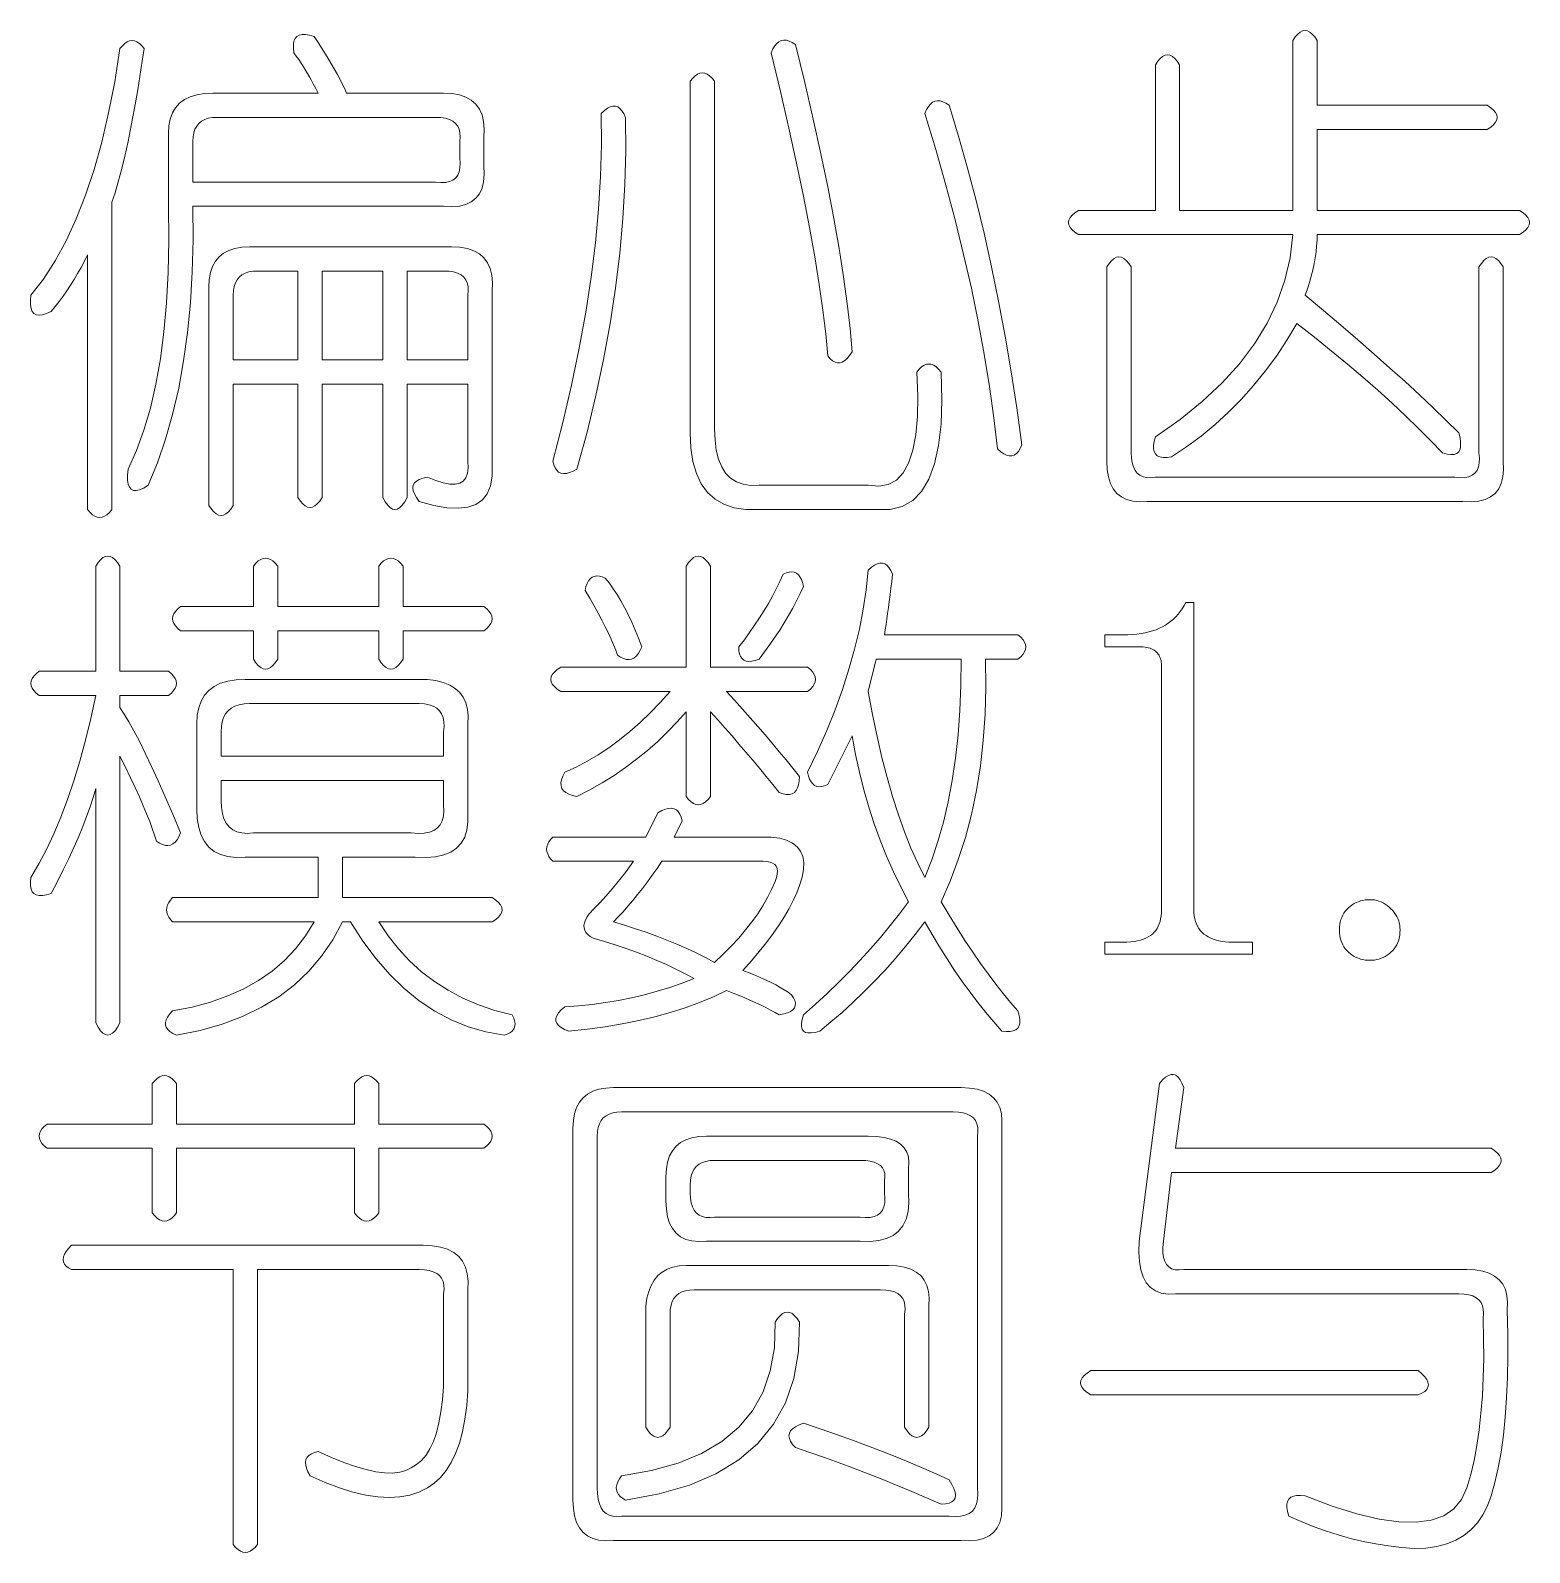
# Model space of a CAD drawing. Extents: x 0 to 297, y 0 to 210.
# Drawn here: x 93.04 to 107.87, y 40.26 to 55.32 of the extents above; entities that cross this region are included whole.
import ezdxf

# ---------------------------------------------------------------- set-up
doc = ezdxf.new("R2010")
doc.units = 0

msp = doc.modelspace()

# ---------------------------------------------------------------- linework, layer by layer
at = {"color": 255, "lineweight": 13}
for points in [[(95.846, 55.255), (95.893, 55.185), (95.936, 55.118), (95.976, 55.054), (96.013, 54.993), (96.046, 54.935), (96.077, 54.881), (96.104, 54.83), (96.128, 54.782), (96.149, 54.737), (96.166, 54.695), (97.126, 54.695), (97.209, 54.691), (97.283, 54.678), (97.347, 54.656), (97.401, 54.625), (97.446, 54.585), (97.481, 54.537), (97.507, 54.48), (97.523, 54.414), (97.529, 54.339), (97.526, 54.255), (97.526, 53.975), (97.529, 53.892), (97.523, 53.818), (97.507, 53.754), (97.481, 53.7), (97.446, 53.655), (97.401, 53.62), (97.347, 53.594), (97.283, 53.578), (97.209, 53.572), (97.126, 53.575), (94.646, 53.575), (94.649, 53.245), (94.641, 52.927), (94.623, 52.621), (94.595, 52.327), (94.556, 52.045), (94.507, 51.775), (94.447, 51.517), (94.377, 51.271), (94.297, 51.037), (94.206, 50.815), (94.161, 50.788), (94.121, 50.77), (94.087, 50.762), (94.059, 50.764), (94.036, 50.775), (94.019, 50.796), (94.007, 50.826), (94.001, 50.866), (94.001, 50.916), (94.006, 50.975), (94.089, 51.16), (94.163, 51.361), (94.227, 51.579), (94.281, 51.814), (94.326, 52.065), (94.361, 52.334), (94.387, 52.619), (94.403, 52.921), (94.409, 53.24), (94.406, 53.575), (94.406, 54.295), (94.411, 54.371), (94.424, 54.439), (94.446, 54.499), (94.477, 54.551), (94.516, 54.595), (94.565, 54.631), (94.622, 54.659), (94.688, 54.679), (94.763, 54.691), (94.846, 54.695), (95.886, 54.695), (95.862, 54.742), (95.838, 54.788), (95.814, 54.832), (95.79, 54.874), (95.766, 54.915), (95.742, 54.954), (95.718, 54.992), (95.694, 55.028), (95.67, 55.062), (95.646, 55.095), (95.641, 55.14), (95.641, 55.178), (95.647, 55.21), (95.659, 55.236), (95.676, 55.255), (95.699, 55.268), (95.727, 55.274), (95.761, 55.274), (95.801, 55.268)], [(105.766, 55.215), (105.766, 54.575), (107.446, 54.575), (107.482, 54.551), (107.51, 54.527), (107.53, 54.503), (107.542, 54.479), (107.546, 54.455), (107.542, 54.431), (107.53, 54.407), (107.51, 54.383), (107.482, 54.359), (107.446, 54.335), (105.766, 54.335), (105.766, 53.535), (107.766, 53.535), (107.802, 53.511), (107.83, 53.487), (107.85, 53.463), (107.862, 53.439), (107.866, 53.415), (107.862, 53.391), (107.85, 53.367), (107.83, 53.343), (107.802, 53.319), (107.766, 53.295), (105.766, 53.295), (105.765, 53.239), (105.761, 53.182), (105.755, 53.124), (105.747, 53.065), (105.736, 53.005), (105.723, 52.945), (105.707, 52.884), (105.689, 52.822), (105.669, 52.759), (105.646, 52.695), (105.827, 52.545), (106.001, 52.398), (106.169, 52.254), (106.331, 52.113), (106.486, 51.975), (106.635, 51.841), (106.777, 51.71), (106.913, 51.582), (107.043, 51.457), (107.166, 51.335), (107.179, 51.283), (107.185, 51.238), (107.185, 51.2), (107.179, 51.169), (107.166, 51.145), (107.147, 51.129), (107.121, 51.12), (107.089, 51.118), (107.051, 51.123), (107.006, 51.135), (106.891, 51.256), (106.769, 51.378), (106.641, 51.502), (106.507, 51.628), (106.366, 51.755), (106.219, 51.884), (106.065, 52.014), (105.905, 52.146), (105.739, 52.28), (105.566, 52.415), (105.467, 52.251), (105.363, 52.094), (105.253, 51.944), (105.137, 51.801), (105.016, 51.665), (104.889, 51.537), (104.757, 51.416), (104.619, 51.302), (104.475, 51.195), (104.326, 51.095), (104.281, 51.09), (104.243, 51.09), (104.211, 51.096), (104.185, 51.108), (104.166, 51.125), (104.153, 51.148), (104.147, 51.176), (104.147, 51.21), (104.153, 51.25), (104.166, 51.295), (104.41, 51.466), (104.63, 51.644), (104.826, 51.828), (104.998, 52.018), (105.146, 52.215), (105.27, 52.418), (105.37, 52.628), (105.446, 52.844), (105.498, 53.066), (105.526, 53.295), (103.406, 53.295), (103.37, 53.319), (103.342, 53.343), (103.322, 53.367), (103.31, 53.391), (103.306, 53.415), (103.31, 53.439), (103.322, 53.463), (103.342, 53.487), (103.37, 53.511), (103.406, 53.535), (104.166, 53.535), (104.166, 54.975), (104.19, 55.011), (104.214, 55.039), (104.238, 55.059), (104.262, 55.071), (104.286, 55.075), (104.31, 55.071), (104.334, 55.059), (104.358, 55.039), (104.382, 55.011), (104.406, 54.975), (104.406, 53.535), (105.526, 53.535), (105.526, 55.215), (105.55, 55.251), (105.574, 55.279), (105.598, 55.299), (105.622, 55.311), (105.646, 55.315), (105.67, 55.311), (105.694, 55.299), (105.718, 55.279), (105.742, 55.251)], [(93.926, 55.135), (93.95, 55.164), (93.974, 55.186), (93.998, 55.202), (94.022, 55.212), (94.046, 55.215), (94.07, 55.212), (94.094, 55.202), (94.118, 55.186), (94.142, 55.164), (94.166, 55.135), (94.134, 54.926), (94.102, 54.729), (94.07, 54.545), (94.038, 54.374), (94.006, 54.215), (93.974, 54.07), (93.942, 53.937), (93.91, 53.817), (93.878, 53.71), (93.846, 53.615), (93.846, 50.575), (93.822, 50.546), (93.798, 50.524), (93.774, 50.508), (93.75, 50.498), (93.726, 50.495), (93.702, 50.498), (93.678, 50.508), (93.654, 50.524), (93.63, 50.546), (93.606, 50.575), (93.606, 53.095), (93.574, 53.032), (93.541, 52.97), (93.507, 52.91), (93.472, 52.852), (93.436, 52.795), (93.4, 52.74), (93.363, 52.686), (93.325, 52.634), (93.286, 52.584), (93.246, 52.535), (93.201, 52.515), (93.161, 52.503), (93.127, 52.499), (93.099, 52.503), (93.076, 52.515), (93.059, 52.535), (93.047, 52.563), (93.041, 52.599), (93.041, 52.643), (93.046, 52.695), (93.17, 52.856), (93.286, 53.036), (93.394, 53.234), (93.494, 53.45), (93.586, 53.685), (93.67, 53.938), (93.746, 54.21), (93.814, 54.5), (93.874, 54.808)], [(100.606, 55.175), (100.698, 54.799), (100.782, 54.439), (100.858, 54.095), (100.926, 53.767), (100.986, 53.455), (101.038, 53.159), (101.082, 52.879), (101.118, 52.615), (101.146, 52.367), (101.166, 52.135), (101.142, 52.099), (101.118, 52.07), (101.094, 52.048), (101.07, 52.033), (101.046, 52.025), (101.022, 52.025), (100.998, 52.032), (100.974, 52.046), (100.95, 52.067), (100.926, 52.095), (100.906, 52.312), (100.878, 52.548), (100.842, 52.802), (100.798, 53.074), (100.746, 53.365), (100.686, 53.674), (100.618, 54.002), (100.542, 54.348), (100.458, 54.712), (100.366, 55.095), (100.383, 55.132), (100.401, 55.162), (100.421, 55.186), (100.443, 55.204), (100.466, 55.215), (100.491, 55.22), (100.517, 55.218), (100.545, 55.21), (100.575, 55.196)], [(99.806, 54.815), (99.806, 51.375), (99.811, 51.262), (99.824, 51.161), (99.846, 51.073), (99.877, 50.998), (99.916, 50.935), (99.965, 50.886), (100.022, 50.849), (100.088, 50.825), (100.163, 50.814), (100.246, 50.815), (101.326, 50.815), (101.432, 50.805), (101.525, 50.822), (101.605, 50.866), (101.672, 50.937), (101.726, 51.035), (101.768, 51.161), (101.797, 51.314), (101.813, 51.494), (101.816, 51.701), (101.806, 51.935), (101.83, 51.964), (101.854, 51.986), (101.878, 52.002), (101.902, 52.012), (101.926, 52.015), (101.95, 52.012), (101.974, 52.002), (101.998, 51.986), (102.022, 51.964), (102.046, 51.935), (102.054, 51.662), (102.046, 51.42), (102.022, 51.208), (101.982, 51.026), (101.926, 50.875), (101.854, 50.754), (101.766, 50.664), (101.662, 50.604), (101.542, 50.574), (101.406, 50.575), (100.246, 50.575), (100.117, 50.576), (100.001, 50.593), (99.899, 50.627), (99.811, 50.678), (99.736, 50.745), (99.675, 50.83), (99.627, 50.931), (99.593, 51.049), (99.573, 51.184), (99.566, 51.335), (99.566, 54.815), (99.59, 54.844), (99.614, 54.866), (99.638, 54.882), (99.662, 54.892), (99.686, 54.895), (99.71, 54.892), (99.734, 54.882), (99.758, 54.866), (99.782, 54.844)], [(98.926, 54.455), (98.929, 54.125), (98.92, 53.791), (98.9, 53.453), (98.869, 53.111), (98.826, 52.765), (98.773, 52.415), (98.708, 52.061), (98.632, 51.703), (98.545, 51.341), (98.446, 50.975), (98.408, 50.954), (98.373, 50.94), (98.341, 50.932), (98.312, 50.93), (98.286, 50.935), (98.264, 50.946), (98.245, 50.964), (98.229, 50.988), (98.216, 51.018), (98.206, 51.055), (98.305, 51.435), (98.392, 51.807), (98.468, 52.171), (98.533, 52.527), (98.586, 52.875), (98.629, 53.215), (98.66, 53.547), (98.68, 53.871), (98.689, 54.187), (98.686, 54.495), (98.717, 54.524), (98.747, 54.545), (98.775, 54.559), (98.801, 54.566), (98.826, 54.565), (98.849, 54.558), (98.871, 54.543), (98.891, 54.521), (98.909, 54.492)], [(102.126, 54.575), (102.22, 54.268), (102.309, 53.954), (102.393, 53.634), (102.472, 53.308), (102.546, 52.975), (102.616, 52.636), (102.681, 52.29), (102.741, 51.938), (102.796, 51.58), (102.846, 51.215), (102.829, 51.179), (102.811, 51.15), (102.791, 51.128), (102.769, 51.113), (102.746, 51.105), (102.721, 51.105), (102.695, 51.112), (102.667, 51.126), (102.637, 51.147), (102.606, 51.175), (102.57, 51.482), (102.526, 51.794), (102.474, 52.112), (102.414, 52.436), (102.346, 52.765), (102.27, 53.1), (102.186, 53.44), (102.094, 53.786), (101.994, 54.138), (101.886, 54.495), (101.903, 54.532), (101.921, 54.562), (101.941, 54.586), (101.963, 54.604), (101.986, 54.615), (102.011, 54.62), (102.037, 54.618), (102.065, 54.61), (102.095, 54.596)], [(97.046, 54.455), (94.886, 54.455), (94.841, 54.453), (94.8, 54.446), (94.764, 54.434), (94.733, 54.417), (94.706, 54.395), (94.685, 54.369), (94.668, 54.338), (94.656, 54.302), (94.649, 54.261), (94.646, 54.215), (94.646, 53.815), (97.046, 53.815), (97.099, 53.81), (97.145, 53.812), (97.185, 53.82), (97.219, 53.834), (97.246, 53.855), (97.267, 53.882), (97.281, 53.916), (97.289, 53.956), (97.291, 54.002), (97.286, 54.055), (97.286, 54.215), (97.291, 54.261), (97.289, 54.302), (97.281, 54.338), (97.267, 54.369), (97.246, 54.395), (97.219, 54.417), (97.185, 54.434), (97.145, 54.446), (97.099, 54.453)], [(95.206, 53.175), (97.206, 53.175), (97.289, 53.171), (97.363, 53.158), (97.427, 53.136), (97.481, 53.105), (97.526, 53.065), (97.561, 53.017), (97.587, 52.96), (97.603, 52.894), (97.609, 52.819), (97.606, 52.735), (97.606, 51.015), (97.606, 50.904), (97.59, 50.809), (97.558, 50.731), (97.51, 50.67), (97.446, 50.625), (97.366, 50.598), (97.27, 50.587), (97.158, 50.593), (97.03, 50.616), (96.886, 50.655), (96.858, 50.694), (96.838, 50.729), (96.826, 50.761), (96.822, 50.79), (96.826, 50.815), (96.838, 50.838), (96.858, 50.857), (96.886, 50.873), (96.922, 50.886), (96.966, 50.895), (97.049, 50.861), (97.123, 50.838), (97.187, 50.826), (97.241, 50.825), (97.286, 50.835), (97.321, 50.857), (97.347, 50.89), (97.363, 50.934), (97.369, 50.989), (97.366, 51.055), (97.366, 51.815), (96.766, 51.815), (96.766, 50.695), (96.742, 50.652), (96.718, 50.618), (96.694, 50.594), (96.67, 50.58), (96.646, 50.575), (96.622, 50.58), (96.598, 50.594), (96.574, 50.618), (96.55, 50.652), (96.526, 50.695), (96.526, 51.815), (95.926, 51.815), (95.926, 50.695), (95.902, 50.659), (95.878, 50.631), (95.854, 50.611), (95.83, 50.599), (95.806, 50.595), (95.782, 50.599), (95.758, 50.611), (95.734, 50.631), (95.71, 50.659), (95.686, 50.695), (95.686, 51.815), (95.046, 51.815), (95.046, 50.615), (95.022, 50.579), (94.998, 50.551), (94.974, 50.531), (94.95, 50.519), (94.926, 50.515), (94.902, 50.519), (94.878, 50.531), (94.854, 50.551), (94.83, 50.579), (94.806, 50.615), (94.806, 52.775), (94.81, 52.851), (94.822, 52.919), (94.842, 52.979), (94.87, 53.031), (94.906, 53.075), (94.95, 53.111), (95.002, 53.139), (95.062, 53.159), (95.13, 53.171)], [(103.686, 52.975), (103.71, 53.011), (103.734, 53.039), (103.758, 53.059), (103.782, 53.071), (103.806, 53.075), (103.83, 53.071), (103.854, 53.059), (103.878, 53.039), (103.902, 53.011), (103.926, 52.975), (103.926, 51.135), (103.929, 51.082), (103.936, 51.036), (103.948, 50.996), (103.965, 50.962), (103.986, 50.935), (104.013, 50.914), (104.044, 50.9), (104.08, 50.892), (104.121, 50.89), (104.166, 50.895), (107.126, 50.895), (107.179, 50.89), (107.225, 50.892), (107.265, 50.9), (107.299, 50.914), (107.326, 50.935), (107.347, 50.962), (107.361, 50.996), (107.369, 51.036), (107.371, 51.082), (107.366, 51.135), (107.366, 52.975), (107.39, 53.011), (107.414, 53.039), (107.438, 53.059), (107.462, 53.071), (107.486, 53.075), (107.51, 53.071), (107.534, 53.059), (107.558, 53.039), (107.582, 53.011), (107.606, 52.975), (107.606, 51.055), (107.609, 50.972), (107.603, 50.898), (107.587, 50.834), (107.561, 50.78), (107.526, 50.735), (107.481, 50.7), (107.427, 50.674), (107.363, 50.658), (107.289, 50.652), (107.206, 50.655), (104.086, 50.655), (104.01, 50.652), (103.942, 50.658), (103.882, 50.674), (103.83, 50.7), (103.786, 50.735), (103.75, 50.78), (103.722, 50.834), (103.702, 50.898), (103.69, 50.972), (103.686, 51.055)], [(95.686, 52.935), (95.286, 52.935), (95.241, 52.933), (95.2, 52.926), (95.164, 52.914), (95.133, 52.897), (95.106, 52.875), (95.085, 52.849), (95.068, 52.818), (95.056, 52.782), (95.049, 52.741), (95.046, 52.695), (95.046, 52.055), (95.686, 52.055)], [(96.526, 52.935), (95.926, 52.935), (95.926, 52.055), (96.526, 52.055)], [(97.126, 52.935), (96.766, 52.935), (96.766, 52.055), (97.366, 52.055), (97.366, 52.695), (97.371, 52.741), (97.369, 52.782), (97.361, 52.818), (97.347, 52.849), (97.326, 52.875), (97.299, 52.897), (97.265, 52.914), (97.225, 52.926), (97.179, 52.933)], [(93.926, 50.015), (93.926, 48.975), (94.406, 48.975), (94.435, 48.951), (94.457, 48.927), (94.473, 48.903), (94.483, 48.879), (94.486, 48.855), (94.483, 48.831), (94.473, 48.807), (94.457, 48.783), (94.435, 48.759), (94.406, 48.735), (93.926, 48.735), (93.926, 48.615), (93.968, 48.552), (94.014, 48.476), (94.064, 48.386), (94.118, 48.282), (94.176, 48.165), (94.238, 48.034), (94.304, 47.89), (94.374, 47.732), (94.448, 47.56), (94.526, 47.375), (94.509, 47.338), (94.491, 47.308), (94.471, 47.284), (94.449, 47.266), (94.426, 47.255), (94.401, 47.25), (94.375, 47.252), (94.347, 47.26), (94.317, 47.274), (94.286, 47.295), (94.268, 47.354), (94.246, 47.418), (94.22, 47.488), (94.19, 47.564), (94.156, 47.645), (94.118, 47.732), (94.076, 47.824), (94.03, 47.922), (93.98, 48.026), (93.926, 48.135), (93.926, 45.495), (93.902, 45.452), (93.878, 45.418), (93.854, 45.394), (93.83, 45.38), (93.806, 45.375), (93.782, 45.38), (93.758, 45.394), (93.734, 45.418), (93.71, 45.452), (93.686, 45.495), (93.686, 47.815), (93.66, 47.726), (93.63, 47.633), (93.596, 47.537), (93.558, 47.438), (93.516, 47.335), (93.47, 47.23), (93.42, 47.121), (93.366, 47.009), (93.308, 46.894), (93.246, 46.775), (93.201, 46.762), (93.161, 46.756), (93.127, 46.756), (93.099, 46.762), (93.076, 46.775), (93.059, 46.794), (93.047, 46.82), (93.041, 46.852), (93.041, 46.89), (93.046, 46.935), (93.125, 47.068), (93.2, 47.212), (93.272, 47.366), (93.341, 47.53), (93.406, 47.705), (93.469, 47.89), (93.528, 48.086), (93.584, 48.292), (93.637, 48.508), (93.686, 48.735), (93.126, 48.735), (93.097, 48.759), (93.075, 48.783), (93.059, 48.807), (93.049, 48.831), (93.046, 48.855), (93.049, 48.879), (93.059, 48.903), (93.075, 48.927), (93.097, 48.951), (93.126, 48.975), (93.686, 48.975), (93.686, 50.015), (93.71, 50.051), (93.734, 50.079), (93.758, 50.099), (93.782, 50.111), (93.806, 50.115), (93.83, 50.111), (93.854, 50.099), (93.878, 50.079), (93.902, 50.051)], [(95.486, 50.015), (95.486, 49.615), (96.486, 49.615), (96.486, 50.015), (96.51, 50.044), (96.534, 50.066), (96.558, 50.082), (96.582, 50.092), (96.606, 50.095), (96.63, 50.092), (96.654, 50.082), (96.678, 50.066), (96.702, 50.044), (96.726, 50.015), (96.726, 49.615), (97.526, 49.615), (97.555, 49.591), (97.577, 49.567), (97.593, 49.543), (97.603, 49.519), (97.606, 49.495), (97.603, 49.471), (97.593, 49.447), (97.577, 49.423), (97.555, 49.399), (97.526, 49.375), (96.726, 49.375), (96.726, 49.095), (96.702, 49.059), (96.678, 49.031), (96.654, 49.011), (96.63, 48.999), (96.606, 48.995), (96.582, 48.999), (96.558, 49.011), (96.534, 49.031), (96.51, 49.059), (96.486, 49.095), (96.486, 49.375), (95.486, 49.375), (95.486, 49.095), (95.462, 49.059), (95.438, 49.031), (95.414, 49.011), (95.39, 48.999), (95.366, 48.995), (95.342, 48.999), (95.318, 49.011), (95.294, 49.031), (95.27, 49.059), (95.246, 49.095), (95.246, 49.375), (94.526, 49.375), (94.497, 49.399), (94.475, 49.423), (94.459, 49.447), (94.449, 49.471), (94.446, 49.495), (94.449, 49.519), (94.459, 49.543), (94.475, 49.567), (94.497, 49.591), (94.526, 49.615), (95.246, 49.615), (95.246, 50.015), (95.27, 50.044), (95.294, 50.066), (95.318, 50.082), (95.342, 50.092), (95.366, 50.095), (95.39, 50.092), (95.414, 50.082), (95.438, 50.066), (95.462, 50.044)], [(99.526, 47.735), (99.526, 48.575), (99.436, 48.473), (99.342, 48.375), (99.244, 48.281), (99.142, 48.191), (99.036, 48.105), (98.926, 48.023), (98.812, 47.945), (98.694, 47.871), (98.572, 47.801), (98.446, 47.735), (98.402, 47.745), (98.365, 47.758), (98.335, 47.774), (98.312, 47.793), (98.296, 47.815), (98.288, 47.841), (98.287, 47.87), (98.293, 47.902), (98.306, 47.937), (98.326, 47.975), (98.437, 48.026), (98.547, 48.084), (98.655, 48.148), (98.761, 48.218), (98.866, 48.295), (98.969, 48.378), (99.071, 48.468), (99.171, 48.564), (99.269, 48.666), (99.366, 48.775), (98.286, 48.775), (98.25, 48.799), (98.222, 48.823), (98.202, 48.847), (98.19, 48.871), (98.186, 48.895), (98.19, 48.919), (98.202, 48.943), (98.222, 48.967), (98.25, 48.991), (98.286, 49.015), (99.526, 49.015), (99.526, 50.015), (99.55, 50.051), (99.574, 50.079), (99.598, 50.099), (99.622, 50.111), (99.646, 50.115), (99.67, 50.111), (99.694, 50.099), (99.718, 50.079), (99.742, 50.051), (99.766, 50.015), (99.766, 49.015), (100.726, 49.015), (100.755, 48.991), (100.777, 48.967), (100.793, 48.943), (100.803, 48.919), (100.806, 48.895), (100.803, 48.871), (100.793, 48.847), (100.777, 48.823), (100.755, 48.799), (100.726, 48.775), (99.926, 48.775), (100.005, 48.688), (100.083, 48.601), (100.159, 48.515), (100.233, 48.43), (100.306, 48.345), (100.377, 48.262), (100.447, 48.179), (100.515, 48.097), (100.581, 48.016), (100.646, 47.935), (100.644, 47.89), (100.638, 47.852), (100.628, 47.82), (100.614, 47.794), (100.596, 47.775), (100.574, 47.762), (100.548, 47.756), (100.518, 47.756), (100.484, 47.762), (100.446, 47.775), (100.382, 47.855), (100.317, 47.935), (100.251, 48.015), (100.184, 48.095), (100.116, 48.175), (100.048, 48.255), (99.979, 48.335), (99.909, 48.415), (99.838, 48.495), (99.766, 48.575), (99.766, 47.735), (99.742, 47.706), (99.718, 47.684), (99.694, 47.668), (99.67, 47.658), (99.646, 47.655), (99.622, 47.658), (99.598, 47.668), (99.574, 47.684), (99.55, 47.706)], [(101.566, 49.935), (101.558, 49.864), (101.55, 49.796), (101.542, 49.73), (101.534, 49.666), (101.526, 49.605), (101.518, 49.546), (101.51, 49.49), (101.502, 49.436), (101.494, 49.384), (101.486, 49.335), (102.806, 49.335), (102.835, 49.311), (102.857, 49.287), (102.873, 49.263), (102.883, 49.239), (102.886, 49.215), (102.883, 49.191), (102.873, 49.167), (102.857, 49.143), (102.835, 49.119), (102.806, 49.095), (102.486, 49.095), (102.489, 48.819), (102.481, 48.551), (102.463, 48.291), (102.435, 48.039), (102.396, 47.795), (102.347, 47.559), (102.287, 47.331), (102.217, 47.111), (102.137, 46.899), (102.046, 46.695), (102.126, 46.562), (102.205, 46.434), (102.283, 46.312), (102.36, 46.196), (102.436, 46.085), (102.512, 45.98), (102.587, 45.88), (102.661, 45.786), (102.734, 45.698), (102.806, 45.615), (102.819, 45.57), (102.825, 45.53), (102.825, 45.496), (102.819, 45.468), (102.806, 45.445), (102.787, 45.428), (102.761, 45.416), (102.729, 45.41), (102.691, 45.41), (102.646, 45.415), (102.567, 45.505), (102.488, 45.599), (102.41, 45.697), (102.333, 45.799), (102.256, 45.905), (102.181, 46.015), (102.106, 46.129), (102.032, 46.247), (101.959, 46.369), (101.886, 46.495), (101.789, 46.369), (101.691, 46.247), (101.591, 46.129), (101.489, 46.015), (101.386, 45.905), (101.281, 45.799), (101.175, 45.697), (101.067, 45.599), (100.957, 45.505), (100.846, 45.415), (100.801, 45.402), (100.763, 45.396), (100.731, 45.396), (100.705, 45.402), (100.686, 45.415), (100.673, 45.434), (100.667, 45.46), (100.667, 45.492), (100.673, 45.53), (100.686, 45.575), (100.805, 45.68), (100.92, 45.786), (101.032, 45.894), (101.141, 46.004), (101.246, 46.115), (101.349, 46.228), (101.448, 46.342), (101.544, 46.458), (101.637, 46.576), (101.726, 46.695), (101.649, 46.841), (101.576, 46.991), (101.508, 47.145), (101.445, 47.303), (101.386, 47.465), (101.333, 47.631), (101.284, 47.801), (101.24, 47.975), (101.201, 48.153), (101.166, 48.335), (100.926, 47.855), (100.895, 47.842), (100.867, 47.834), (100.841, 47.832), (100.817, 47.836), (100.796, 47.845), (100.777, 47.86), (100.761, 47.88), (100.747, 47.906), (100.735, 47.938), (100.726, 47.975), (100.826, 48.182), (100.917, 48.388), (100.999, 48.592), (101.072, 48.794), (101.136, 48.995), (101.192, 49.194), (101.239, 49.392), (101.277, 49.588), (101.306, 49.782), (101.326, 49.975), (101.357, 50.004), (101.387, 50.025), (101.415, 50.039), (101.441, 50.046), (101.466, 50.045), (101.489, 50.038), (101.511, 50.023), (101.531, 50.001), (101.549, 49.972)], [(98.526, 49.775), (98.535, 49.812), (98.547, 49.844), (98.561, 49.87), (98.577, 49.89), (98.596, 49.905), (98.617, 49.914), (98.641, 49.918), (98.667, 49.916), (98.695, 49.908), (98.726, 49.895), (98.766, 49.845), (98.805, 49.791), (98.843, 49.733), (98.88, 49.671), (98.916, 49.605), (98.952, 49.535), (98.987, 49.461), (99.021, 49.383), (99.054, 49.301), (99.086, 49.215), (99.069, 49.178), (99.051, 49.148), (99.031, 49.124), (99.009, 49.106), (98.986, 49.095), (98.961, 49.09), (98.935, 49.092), (98.907, 49.1), (98.877, 49.114), (98.846, 49.135), (98.829, 49.185), (98.808, 49.238), (98.784, 49.294), (98.757, 49.353), (98.726, 49.415), (98.693, 49.481), (98.656, 49.55), (98.616, 49.622), (98.573, 49.697)], [(100.486, 49.935), (100.517, 49.948), (100.545, 49.956), (100.571, 49.958), (100.595, 49.954), (100.616, 49.945), (100.635, 49.93), (100.651, 49.91), (100.665, 49.884), (100.677, 49.852), (100.686, 49.815), (100.653, 49.743), (100.617, 49.671), (100.579, 49.599), (100.539, 49.527), (100.496, 49.455), (100.451, 49.383), (100.403, 49.311), (100.353, 49.239), (100.301, 49.167), (100.246, 49.095), (100.208, 49.082), (100.174, 49.074), (100.144, 49.072), (100.118, 49.076), (100.096, 49.085), (100.078, 49.1), (100.064, 49.12), (100.054, 49.146), (100.048, 49.178), (100.046, 49.215), (100.101, 49.287), (100.153, 49.359), (100.203, 49.431), (100.251, 49.503), (100.296, 49.575), (100.339, 49.647), (100.379, 49.719), (100.417, 49.791), (100.453, 49.863)], [(104.546, 49.655), (104.546, 46.615), (104.547, 46.584), (104.55, 46.554), (104.555, 46.526), (104.562, 46.5), (104.571, 46.475), (104.582, 46.452), (104.595, 46.43), (104.61, 46.41), (104.627, 46.392), (104.646, 46.375), (104.667, 46.36), (104.689, 46.346), (104.713, 46.334), (104.739, 46.324), (104.766, 46.315), (104.795, 46.308), (104.825, 46.302), (104.857, 46.298), (104.891, 46.296), (104.926, 46.295), (105.126, 46.295), (105.126, 46.175), (103.666, 46.175), (103.666, 46.295), (103.846, 46.295), (103.885, 46.296), (103.922, 46.298), (103.956, 46.302), (103.989, 46.308), (104.019, 46.315), (104.047, 46.324), (104.072, 46.334), (104.096, 46.346), (104.117, 46.36), (104.136, 46.375), (104.153, 46.392), (104.169, 46.41), (104.182, 46.43), (104.194, 46.452), (104.204, 46.475), (104.212, 46.5), (104.218, 46.526), (104.223, 46.554), (104.225, 46.584), (104.226, 46.615), (104.226, 49.035), (104.226, 49.051), (104.224, 49.066), (104.222, 49.081), (104.218, 49.094), (104.214, 49.108), (104.208, 49.12), (104.202, 49.133), (104.194, 49.144), (104.186, 49.155), (104.176, 49.165), (104.166, 49.175), (104.154, 49.183), (104.142, 49.191), (104.128, 49.197), (104.114, 49.203), (104.098, 49.207), (104.082, 49.211), (104.064, 49.213), (104.046, 49.215), (104.026, 49.215), (103.666, 49.215), (103.666, 49.335), (103.846, 49.335), (103.893, 49.336), (103.939, 49.338), (103.982, 49.342), (104.024, 49.348), (104.064, 49.355), (104.102, 49.364), (104.138, 49.374), (104.173, 49.386), (104.205, 49.4), (104.236, 49.415), (104.266, 49.432), (104.293, 49.45), (104.32, 49.47), (104.345, 49.492), (104.369, 49.515), (104.391, 49.54), (104.412, 49.566), (104.431, 49.594), (104.45, 49.624), (104.466, 49.655)], [(102.246, 49.095), (101.406, 49.095), (101.326, 48.775), (101.368, 48.548), (101.413, 48.33), (101.461, 48.122), (101.512, 47.924), (101.566, 47.735), (101.624, 47.556), (101.685, 47.386), (101.749, 47.226), (101.816, 47.076), (101.886, 46.935), (101.955, 47.108), (102.016, 47.29), (102.07, 47.482), (102.117, 47.684), (102.156, 47.895), (102.189, 48.116), (102.214, 48.346), (102.232, 48.586), (102.243, 48.836)], [(95.166, 48.895), (96.966, 48.895), (97.049, 48.884), (97.123, 48.865), (97.187, 48.839), (97.241, 48.806), (97.286, 48.765), (97.321, 48.718), (97.347, 48.663), (97.363, 48.601), (97.369, 48.532), (97.366, 48.455), (97.366, 47.575), (97.368, 47.484), (97.358, 47.404), (97.336, 47.334), (97.302, 47.274), (97.256, 47.225), (97.198, 47.186), (97.128, 47.158), (97.046, 47.14), (96.952, 47.132), (96.846, 47.135), (96.126, 47.135), (96.126, 46.735), (97.606, 46.735), (97.642, 46.711), (97.67, 46.687), (97.69, 46.663), (97.702, 46.639), (97.706, 46.615), (97.702, 46.591), (97.69, 46.567), (97.67, 46.543), (97.642, 46.519), (97.606, 46.495), (96.486, 46.495), (96.579, 46.356), (96.68, 46.228), (96.79, 46.11), (96.909, 46.002), (97.036, 45.905), (97.173, 45.818), (97.318, 45.742), (97.472, 45.676), (97.635, 45.62), (97.806, 45.575), (97.82, 45.544), (97.829, 45.516), (97.833, 45.49), (97.832, 45.466), (97.826, 45.445), (97.816, 45.426), (97.801, 45.41), (97.781, 45.396), (97.756, 45.384), (97.726, 45.375), (97.545, 45.408), (97.371, 45.458), (97.203, 45.526), (97.041, 45.612), (96.886, 45.715), (96.737, 45.836), (96.595, 45.974), (96.459, 46.13), (96.329, 46.304), (96.206, 46.495), (96.126, 46.495), (96.031, 46.318), (95.92, 46.156), (95.794, 46.008), (95.653, 45.874), (95.496, 45.755), (95.325, 45.65), (95.138, 45.56), (94.936, 45.484), (94.719, 45.422), (94.486, 45.375), (94.45, 45.392), (94.421, 45.41), (94.399, 45.43), (94.384, 45.452), (94.376, 45.475), (94.376, 45.5), (94.383, 45.526), (94.397, 45.554), (94.418, 45.584), (94.446, 45.615), (94.64, 45.653), (94.822, 45.702), (94.992, 45.762), (95.15, 45.833), (95.296, 45.915), (95.43, 46.009), (95.552, 46.114), (95.662, 46.23), (95.76, 46.357), (95.846, 46.495), (94.446, 46.495), (94.425, 46.519), (94.408, 46.543), (94.396, 46.567), (94.389, 46.591), (94.386, 46.615), (94.389, 46.639), (94.396, 46.663), (94.408, 46.687), (94.425, 46.711), (94.446, 46.735), (95.886, 46.735), (95.886, 47.135), (95.166, 47.135), (95.075, 47.133), (94.993, 47.142), (94.921, 47.162), (94.859, 47.193), (94.806, 47.235), (94.763, 47.289), (94.729, 47.354), (94.705, 47.43), (94.691, 47.517), (94.686, 47.615), (94.686, 48.455), (94.691, 48.539), (94.705, 48.614), (94.729, 48.68), (94.763, 48.737), (94.806, 48.785), (94.859, 48.825), (94.921, 48.856), (94.993, 48.878), (95.075, 48.891)], [(96.886, 48.655), (95.206, 48.655), (95.153, 48.652), (95.105, 48.644), (95.063, 48.63), (95.027, 48.61), (94.996, 48.585), (94.971, 48.554), (94.951, 48.518), (94.937, 48.476), (94.929, 48.428), (94.926, 48.375), (94.926, 48.135), (97.126, 48.135), (97.126, 48.375), (97.131, 48.428), (97.129, 48.476), (97.121, 48.518), (97.107, 48.554), (97.086, 48.585), (97.059, 48.61), (97.025, 48.63), (96.985, 48.644), (96.939, 48.652)], [(97.126, 47.895), (94.926, 47.895), (94.926, 47.695), (94.929, 47.627), (94.939, 47.567), (94.955, 47.515), (94.977, 47.471), (95.006, 47.435), (95.041, 47.407), (95.083, 47.387), (95.131, 47.375), (95.185, 47.371), (95.246, 47.375), (96.806, 47.375), (96.874, 47.371), (96.934, 47.374), (96.986, 47.384), (97.03, 47.401), (97.066, 47.425), (97.094, 47.457), (97.114, 47.496), (97.126, 47.542), (97.13, 47.595), (97.126, 47.655)], [(99.486, 47.495), (99.406, 47.335), (100.366, 47.335), (100.448, 47.323), (100.518, 47.303), (100.576, 47.275), (100.622, 47.239), (100.656, 47.195), (100.678, 47.143), (100.688, 47.083), (100.686, 47.015), (100.672, 46.939), (100.646, 46.855), (100.619, 46.782), (100.585, 46.706), (100.545, 46.628), (100.499, 46.548), (100.446, 46.465), (100.387, 46.38), (100.321, 46.292), (100.249, 46.202), (100.171, 46.11), (100.086, 46.015), (100.149, 45.991), (100.208, 45.967), (100.264, 45.943), (100.317, 45.919), (100.366, 45.895), (100.413, 45.871), (100.456, 45.847), (100.496, 45.823), (100.533, 45.799), (100.566, 45.775), (100.587, 45.744), (100.6, 45.716), (100.606, 45.69), (100.605, 45.666), (100.596, 45.645), (100.581, 45.626), (100.558, 45.61), (100.528, 45.596), (100.491, 45.584), (100.446, 45.575), (100.405, 45.599), (100.361, 45.623), (100.315, 45.647), (100.267, 45.671), (100.216, 45.695), (100.163, 45.719), (100.107, 45.743), (100.049, 45.767), (99.989, 45.791), (99.926, 45.815), (99.795, 45.754), (99.659, 45.697), (99.517, 45.645), (99.369, 45.598), (99.216, 45.555), (99.057, 45.518), (98.893, 45.485), (98.723, 45.457), (98.547, 45.434), (98.366, 45.415), (98.323, 45.432), (98.288, 45.45), (98.262, 45.47), (98.245, 45.492), (98.236, 45.515), (98.237, 45.54), (98.246, 45.566), (98.264, 45.594), (98.291, 45.624), (98.326, 45.655), (98.461, 45.665), (98.595, 45.679), (98.727, 45.697), (98.857, 45.719), (98.986, 45.745), (99.113, 45.775), (99.239, 45.809), (99.363, 45.847), (99.485, 45.889), (99.606, 45.935), (99.517, 45.982), (99.425, 46.028), (99.331, 46.072), (99.235, 46.114), (99.136, 46.155), (99.035, 46.194), (98.931, 46.232), (98.825, 46.268), (98.717, 46.302), (98.606, 46.335), (98.577, 46.352), (98.553, 46.37), (98.535, 46.39), (98.523, 46.412), (98.516, 46.435), (98.515, 46.46), (98.519, 46.486), (98.529, 46.514), (98.545, 46.544), (98.566, 46.575), (98.614, 46.624), (98.661, 46.673), (98.707, 46.723), (98.752, 46.774), (98.796, 46.825), (98.84, 46.878), (98.883, 46.931), (98.925, 46.985), (98.966, 47.04), (99.006, 47.095), (98.206, 47.095), (98.185, 47.119), (98.168, 47.143), (98.156, 47.167), (98.149, 47.191), (98.146, 47.215), (98.149, 47.239), (98.156, 47.263), (98.168, 47.287), (98.185, 47.311), (98.206, 47.335), (99.126, 47.335), (99.246, 47.575), (99.285, 47.596), (99.32, 47.61), (99.352, 47.618), (99.381, 47.62), (99.406, 47.615), (99.429, 47.604), (99.448, 47.586), (99.464, 47.562), (99.477, 47.532)], [(100.286, 47.095), (99.286, 47.095), (99.238, 47.024), (99.19, 46.956), (99.142, 46.89), (99.094, 46.826), (99.046, 46.765), (98.998, 46.706), (98.95, 46.65), (98.902, 46.596), (98.854, 46.544), (98.806, 46.495), (98.917, 46.462), (99.025, 46.428), (99.131, 46.392), (99.235, 46.354), (99.336, 46.315), (99.435, 46.274), (99.531, 46.232), (99.625, 46.188), (99.717, 46.142), (99.806, 46.095), (99.891, 46.175), (99.971, 46.255), (100.045, 46.335), (100.113, 46.415), (100.176, 46.495), (100.233, 46.575), (100.285, 46.655), (100.331, 46.735), (100.371, 46.815), (100.406, 46.895), (100.419, 46.933), (100.427, 46.967), (100.429, 46.997), (100.425, 47.023), (100.416, 47.045), (100.401, 47.063), (100.381, 47.077), (100.355, 47.087), (100.323, 47.093)], [(106.286, 46.115), (106.263, 46.116), (106.239, 46.118), (106.217, 46.122), (106.195, 46.128), (106.174, 46.135), (106.153, 46.144), (106.133, 46.154), (106.113, 46.166), (106.095, 46.18), (106.076, 46.195), (106.059, 46.212), (106.044, 46.23), (106.03, 46.249), (106.019, 46.269), (106.009, 46.29), (106.001, 46.313), (105.994, 46.337), (105.99, 46.362), (105.987, 46.388), (105.986, 46.415), (105.987, 46.443), (105.99, 46.469), (105.994, 46.494), (106.001, 46.518), (106.009, 46.54), (106.019, 46.562), (106.03, 46.582), (106.044, 46.601), (106.059, 46.619), (106.076, 46.635), (106.095, 46.65), (106.113, 46.664), (106.133, 46.676), (106.153, 46.686), (106.174, 46.695), (106.195, 46.702), (106.217, 46.708), (106.239, 46.712), (106.263, 46.714), (106.286, 46.715), (106.31, 46.714), (106.333, 46.712), (106.356, 46.707), (106.377, 46.701), (106.399, 46.693), (106.419, 46.683), (106.44, 46.671), (106.459, 46.658), (106.478, 46.642), (106.496, 46.625), (106.513, 46.607), (106.529, 46.588), (106.542, 46.569), (106.554, 46.548), (106.564, 46.528), (106.572, 46.506), (106.578, 46.485), (106.583, 46.462), (106.585, 46.439), (106.586, 46.415), (106.585, 46.388), (106.583, 46.362), (106.578, 46.337), (106.572, 46.313), (106.564, 46.29), (106.554, 46.269), (106.542, 46.249), (106.529, 46.23), (106.513, 46.212), (106.496, 46.195), (106.478, 46.18), (106.459, 46.166), (106.44, 46.154), (106.419, 46.144), (106.399, 46.135), (106.377, 46.128), (106.356, 46.122), (106.333, 46.118), (106.31, 46.116)], [(94.486, 44.895), (94.486, 44.495), (96.246, 44.495), (96.246, 44.895), (96.27, 44.924), (96.294, 44.946), (96.318, 44.962), (96.342, 44.972), (96.366, 44.975), (96.39, 44.972), (96.414, 44.962), (96.438, 44.946), (96.462, 44.924), (96.486, 44.895), (96.486, 44.495), (97.526, 44.495), (97.555, 44.471), (97.577, 44.447), (97.593, 44.423), (97.603, 44.399), (97.606, 44.375), (97.603, 44.351), (97.593, 44.327), (97.577, 44.303), (97.555, 44.279), (97.526, 44.255), (96.486, 44.255), (96.486, 43.615), (96.462, 43.586), (96.438, 43.564), (96.414, 43.548), (96.39, 43.538), (96.366, 43.535), (96.342, 43.538), (96.318, 43.548), (96.294, 43.564), (96.27, 43.586), (96.246, 43.615), (96.246, 44.255), (94.486, 44.255), (94.486, 43.615), (94.462, 43.586), (94.438, 43.564), (94.414, 43.548), (94.39, 43.538), (94.366, 43.535), (94.342, 43.538), (94.318, 43.548), (94.294, 43.564), (94.27, 43.586), (94.246, 43.615), (94.246, 44.255), (93.206, 44.255), (93.177, 44.279), (93.155, 44.303), (93.139, 44.327), (93.129, 44.351), (93.126, 44.375), (93.129, 44.399), (93.139, 44.423), (93.155, 44.447), (93.177, 44.471), (93.206, 44.495), (94.246, 44.495), (94.246, 44.895), (94.27, 44.924), (94.294, 44.946), (94.318, 44.962), (94.342, 44.972), (94.366, 44.975), (94.39, 44.972), (94.414, 44.962), (94.438, 44.946), (94.462, 44.924)], [(104.446, 44.855), (104.366, 44.255), (107.486, 44.255), (107.522, 44.231), (107.55, 44.207), (107.57, 44.183), (107.582, 44.159), (107.586, 44.135), (107.582, 44.111), (107.57, 44.087), (107.55, 44.063), (107.522, 44.039), (107.486, 44.015), (104.326, 44.015), (104.246, 43.335), (104.241, 43.275), (104.241, 43.222), (104.247, 43.176), (104.259, 43.137), (104.276, 43.105), (104.299, 43.081), (104.327, 43.064), (104.361, 43.054), (104.401, 43.051), (104.446, 43.055), (107.246, 43.055), (107.329, 43.051), (107.403, 43.039), (107.467, 43.019), (107.521, 42.991), (107.566, 42.955), (107.601, 42.911), (107.627, 42.859), (107.643, 42.799), (107.649, 42.731), (107.646, 42.655), (107.652, 42.421), (107.653, 42.198), (107.649, 41.986), (107.64, 41.785), (107.626, 41.595), (107.608, 41.417), (107.585, 41.25), (107.557, 41.094), (107.524, 40.949), (107.486, 40.815), (107.45, 40.716), (107.405, 40.628), (107.351, 40.55), (107.288, 40.482), (107.216, 40.425), (107.136, 40.378), (107.047, 40.342), (106.949, 40.316), (106.842, 40.3), (106.726, 40.295), (106.599, 40.306), (106.472, 40.321), (106.346, 40.341), (106.221, 40.366), (106.096, 40.395), (105.973, 40.43), (105.85, 40.469), (105.728, 40.513), (105.607, 40.562), (105.486, 40.615), (105.473, 40.66), (105.467, 40.7), (105.467, 40.734), (105.473, 40.762), (105.486, 40.785), (105.505, 40.802), (105.531, 40.814), (105.563, 40.82), (105.601, 40.82), (105.646, 40.815), (105.914, 40.715), (106.158, 40.639), (106.378, 40.587), (106.574, 40.559), (106.746, 40.555), (106.894, 40.575), (107.018, 40.619), (107.118, 40.687), (107.194, 40.779), (107.246, 40.895), (107.284, 41.027), (107.317, 41.167), (107.345, 41.315), (107.368, 41.471), (107.386, 41.635), (107.4, 41.807), (107.409, 41.987), (107.413, 42.175), (107.412, 42.371), (107.406, 42.575), (107.411, 42.621), (107.409, 42.662), (107.401, 42.698), (107.387, 42.729), (107.366, 42.755), (107.339, 42.777), (107.305, 42.794), (107.265, 42.806), (107.219, 42.813), (107.166, 42.815), (104.366, 42.815), (104.291, 42.813), (104.224, 42.823), (104.166, 42.845), (104.117, 42.879), (104.076, 42.925), (104.045, 42.983), (104.022, 43.053), (104.008, 43.135), (104.003, 43.229), (104.006, 43.335), (104.206, 44.895), (104.237, 44.931), (104.267, 44.958), (104.295, 44.976), (104.321, 44.985), (104.346, 44.985), (104.369, 44.977), (104.391, 44.96), (104.411, 44.934), (104.429, 44.899)], [(98.806, 44.855), (102.246, 44.855), (102.329, 44.851), (102.403, 44.839), (102.467, 44.819), (102.521, 44.791), (102.566, 44.755), (102.601, 44.711), (102.627, 44.659), (102.643, 44.599), (102.649, 44.531), (102.646, 44.455), (102.646, 40.775), (102.649, 40.692), (102.643, 40.618), (102.627, 40.554), (102.601, 40.5), (102.566, 40.455), (102.521, 40.42), (102.467, 40.394), (102.403, 40.378), (102.329, 40.372), (102.246, 40.375), (98.806, 40.375), (98.73, 40.372), (98.662, 40.378), (98.602, 40.394), (98.55, 40.42), (98.506, 40.455), (98.47, 40.5), (98.442, 40.554), (98.422, 40.618), (98.41, 40.692), (98.406, 40.775), (98.406, 44.455), (98.41, 44.531), (98.422, 44.599), (98.442, 44.659), (98.47, 44.711), (98.506, 44.755), (98.55, 44.791), (98.602, 44.819), (98.662, 44.839), (98.73, 44.851)], [(102.166, 44.615), (98.886, 44.615), (98.841, 44.613), (98.8, 44.606), (98.764, 44.594), (98.733, 44.577), (98.706, 44.555), (98.685, 44.529), (98.668, 44.498), (98.656, 44.462), (98.649, 44.421), (98.646, 44.375), (98.646, 40.895), (98.649, 40.835), (98.656, 40.782), (98.668, 40.736), (98.685, 40.697), (98.706, 40.665), (98.733, 40.641), (98.764, 40.624), (98.8, 40.614), (98.841, 40.611), (98.886, 40.615), (102.126, 40.615), (102.187, 40.611), (102.24, 40.614), (102.286, 40.624), (102.325, 40.641), (102.356, 40.665), (102.381, 40.697), (102.398, 40.736), (102.408, 40.782), (102.411, 40.835), (102.406, 40.895), (102.406, 44.375), (102.411, 44.421), (102.409, 44.462), (102.401, 44.498), (102.387, 44.529), (102.366, 44.555), (102.339, 44.577), (102.305, 44.594), (102.265, 44.606), (102.219, 44.613)], [(99.726, 44.375), (101.326, 44.375), (101.409, 44.372), (101.483, 44.362), (101.547, 44.346), (101.601, 44.324), (101.646, 44.295), (101.681, 44.26), (101.707, 44.218), (101.723, 44.17), (101.729, 44.116), (101.726, 44.055), (101.726, 43.815), (101.729, 43.717), (101.72, 43.63), (101.7, 43.554), (101.669, 43.489), (101.626, 43.435), (101.573, 43.393), (101.508, 43.362), (101.432, 43.342), (101.345, 43.333), (101.246, 43.335), (99.726, 43.335), (99.65, 43.332), (99.582, 43.338), (99.522, 43.354), (99.47, 43.38), (99.426, 43.415), (99.39, 43.46), (99.362, 43.514), (99.342, 43.578), (99.33, 43.652), (99.326, 43.735), (99.326, 43.975), (99.33, 44.051), (99.342, 44.119), (99.362, 44.179), (99.39, 44.231), (99.426, 44.275), (99.47, 44.311), (99.522, 44.339), (99.582, 44.359), (99.65, 44.371)], [(101.246, 44.135), (99.806, 44.135), (99.761, 44.133), (99.72, 44.126), (99.684, 44.114), (99.653, 44.097), (99.626, 44.075), (99.605, 44.049), (99.588, 44.018), (99.576, 43.982), (99.569, 43.941), (99.566, 43.895), (99.566, 43.815), (99.569, 43.762), (99.576, 43.716), (99.588, 43.676), (99.605, 43.642), (99.626, 43.615), (99.653, 43.594), (99.684, 43.58), (99.72, 43.572), (99.761, 43.57), (99.806, 43.575), (101.246, 43.575), (101.299, 43.57), (101.345, 43.572), (101.385, 43.58), (101.419, 43.594), (101.446, 43.615), (101.467, 43.642), (101.481, 43.676), (101.489, 43.716), (101.491, 43.762), (101.486, 43.815), (101.486, 43.935), (101.491, 43.973), (101.489, 44.007), (101.481, 44.037), (101.467, 44.063), (101.446, 44.085), (101.419, 44.103), (101.385, 44.117), (101.345, 44.127), (101.299, 44.133)], [(93.446, 43.295), (96.926, 43.295), (97.017, 43.291), (97.097, 43.278), (97.167, 43.256), (97.227, 43.225), (97.276, 43.185), (97.315, 43.137), (97.343, 43.08), (97.361, 43.014), (97.369, 42.939), (97.366, 42.855), (97.366, 41.855), (97.355, 41.709), (97.337, 41.574), (97.313, 41.45), (97.283, 41.337), (97.246, 41.235), (97.203, 41.145), (97.153, 41.066), (97.097, 40.998), (97.035, 40.941), (96.966, 40.895), (96.883, 40.853), (96.792, 40.823), (96.694, 40.805), (96.589, 40.799), (96.476, 40.805), (96.357, 40.823), (96.23, 40.853), (96.096, 40.895), (95.955, 40.949), (95.806, 41.015), (95.785, 41.054), (95.771, 41.089), (95.763, 41.121), (95.761, 41.15), (95.766, 41.175), (95.777, 41.198), (95.795, 41.217), (95.819, 41.233), (95.849, 41.246), (95.886, 41.255), (96.018, 41.196), (96.141, 41.146), (96.255, 41.106), (96.36, 41.076), (96.456, 41.055), (96.544, 41.044), (96.623, 41.042), (96.693, 41.05), (96.754, 41.068), (96.806, 41.095), (96.86, 41.125), (96.909, 41.166), (96.953, 41.218), (96.992, 41.281), (97.026, 41.355), (97.056, 41.441), (97.081, 41.538), (97.101, 41.646), (97.116, 41.765), (97.126, 41.895), (97.126, 42.815), (97.131, 42.861), (97.129, 42.902), (97.121, 42.938), (97.107, 42.969), (97.086, 42.995), (97.059, 43.017), (97.025, 43.034), (96.985, 43.046), (96.939, 43.053), (96.886, 43.055), (95.286, 43.055), (95.286, 40.335), (95.262, 40.306), (95.238, 40.284), (95.214, 40.268), (95.19, 40.258), (95.166, 40.255), (95.142, 40.258), (95.118, 40.268), (95.094, 40.284), (95.07, 40.306), (95.046, 40.335), (95.046, 43.055), (93.446, 43.055), (93.417, 43.072), (93.395, 43.09), (93.379, 43.11), (93.369, 43.132), (93.366, 43.155), (93.369, 43.18), (93.379, 43.206), (93.395, 43.234), (93.417, 43.264)], [(99.526, 43.095), (101.526, 43.095), (101.609, 43.091), (101.683, 43.079), (101.747, 43.059), (101.801, 43.031), (101.846, 42.995), (101.881, 42.951), (101.907, 42.899), (101.923, 42.839), (101.929, 42.771), (101.926, 42.695), (101.926, 41.495), (101.902, 41.459), (101.878, 41.431), (101.854, 41.411), (101.83, 41.399), (101.806, 41.395), (101.782, 41.399), (101.758, 41.411), (101.734, 41.431), (101.71, 41.459), (101.686, 41.495), (101.686, 42.615), (101.691, 42.661), (101.689, 42.702), (101.681, 42.738), (101.667, 42.769), (101.646, 42.795), (101.619, 42.817), (101.585, 42.834), (101.545, 42.846), (101.499, 42.853), (101.446, 42.855), (99.606, 42.855), (99.561, 42.853), (99.52, 42.846), (99.484, 42.834), (99.453, 42.817), (99.426, 42.795), (99.405, 42.769), (99.388, 42.738), (99.376, 42.702), (99.369, 42.661), (99.366, 42.615), (99.366, 41.495), (99.342, 41.459), (99.318, 41.431), (99.294, 41.411), (99.27, 41.399), (99.246, 41.395), (99.222, 41.399), (99.198, 41.411), (99.174, 41.431), (99.15, 41.459), (99.126, 41.495), (99.126, 42.695), (99.137, 42.771), (99.155, 42.839), (99.179, 42.899), (99.209, 42.951), (99.246, 42.995), (99.289, 43.031), (99.339, 43.059), (99.395, 43.079), (99.457, 43.091)], [(100.406, 42.535), (100.43, 42.571), (100.454, 42.599), (100.478, 42.619), (100.502, 42.631), (100.526, 42.635), (100.55, 42.631), (100.574, 42.619), (100.598, 42.599), (100.622, 42.571), (100.646, 42.535), (100.636, 42.244), (100.59, 41.978), (100.508, 41.738), (100.39, 41.524), (100.236, 41.335), (100.046, 41.172), (99.82, 41.034), (99.558, 40.922), (99.26, 40.836), (98.926, 40.775), (98.897, 40.792), (98.873, 40.81), (98.855, 40.83), (98.843, 40.852), (98.836, 40.875), (98.835, 40.9), (98.839, 40.926), (98.849, 40.954), (98.865, 40.984), (98.886, 41.015), (99.182, 41.066), (99.446, 41.14), (99.678, 41.236), (99.878, 41.354), (100.046, 41.495), (100.182, 41.658), (100.286, 41.844), (100.358, 42.052), (100.398, 42.282)], [(106.766, 42.055), (106.802, 42.024), (106.83, 41.994), (106.85, 41.966), (106.862, 41.94), (106.866, 41.915), (106.862, 41.892), (106.85, 41.87), (106.83, 41.85), (106.802, 41.832), (106.766, 41.815), (103.526, 41.815), (103.49, 41.839), (103.462, 41.863), (103.442, 41.887), (103.43, 41.911), (103.426, 41.935), (103.43, 41.959), (103.442, 41.983), (103.462, 42.007), (103.49, 42.031), (103.526, 42.055)], [(100.686, 41.535), (100.852, 41.479), (101.013, 41.423), (101.169, 41.367), (101.32, 41.311), (101.466, 41.255), (101.608, 41.199), (101.745, 41.143), (101.877, 41.087), (102.004, 41.031), (102.126, 40.975), (102.154, 40.93), (102.174, 40.889), (102.186, 40.853), (102.19, 40.822), (102.186, 40.795), (102.174, 40.774), (102.154, 40.757), (102.126, 40.745), (102.09, 40.738), (102.046, 40.735), (101.902, 40.798), (101.758, 40.86), (101.614, 40.92), (101.47, 40.978), (101.326, 41.035), (101.182, 41.09), (101.038, 41.144), (100.894, 41.196), (100.75, 41.246), (100.606, 41.295), (100.578, 41.326), (100.558, 41.356), (100.546, 41.384), (100.542, 41.41), (100.546, 41.435), (100.558, 41.458), (100.578, 41.48), (100.606, 41.5), (100.642, 41.518)]]:
    msp.add_lwpolyline(points, close=True, dxfattribs=at)

doc.saveas('drawing.dxf')
